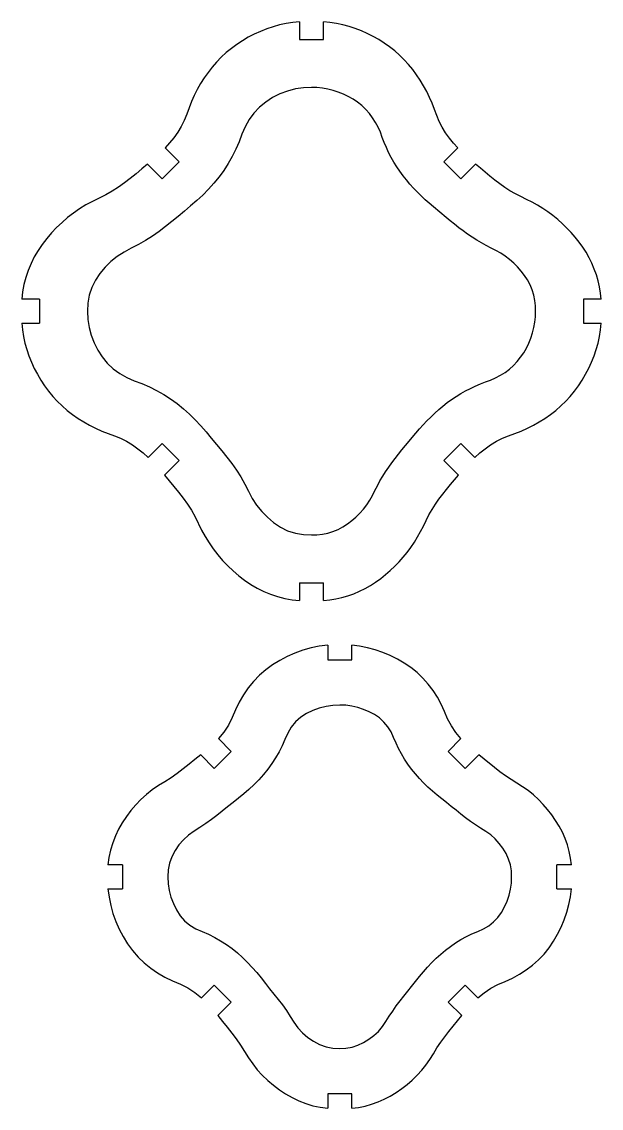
# Model space of a CAD drawing. Extents: x -203 to 90, y -279 to 286.
# Drawn here: x -35.1 to 7.9, y -88.8 to -8.3 of the extents above; entities that cross this region are included whole.
import ezdxf

# ---------------------------------------------------------------- set-up
doc = ezdxf.new("R2010")
doc.units = 0
doc.header["$MEASUREMENT"] = 0
doc.layers.get('0').update_dxf_attribs({"linetype": 'CONTINUOUS'})

msp = doc.modelspace()

# ---------------------------------------------------------------- linework, layer by layer
for p, q in [((-16.925, -8.797), (-17.389, -8.981)), ((-16.452, -8.639), (-16.925, -8.797)), ((-15.971, -8.506), (-16.452, -8.639)), ((-15.484, -8.398), (-15.971, -8.506)), ((-14.992, -8.319), (-15.484, -8.398)), ((-14.496, -8.265), (-14.992, -8.319)), ((-14.496, -8.265), (-14.496, -9.585)), ((-12.235, -8.317), (-12.715, -8.265)), ((-12.715, -9.585), (-12.715, -8.265)), ((-11.759, -8.392), (-12.235, -8.317)), ((-11.288, -8.494), (-11.759, -8.392)), ((-10.822, -8.619), (-11.288, -8.494)), ((-10.363, -8.769), (-10.822, -8.619)), ((-9.913, -8.942), (-10.363, -8.769)), ((-18.285, -9.42), (-18.715, -9.673)), ((-17.843, -9.189), (-18.285, -9.42)), ((-17.389, -8.981), (-17.843, -9.189)), ((-14.496, -9.585), (-12.715, -9.585)), ((-9.473, -9.138), (-9.913, -8.942)), ((-9.042, -9.356), (-9.473, -9.138)), ((-8.623, -9.595), (-9.042, -9.356)), ((-8.216, -9.853), (-8.623, -9.595)), ((-19.534, -10.243), (-19.919, -10.559)), ((-19.132, -9.947), (-19.534, -10.243)), ((-18.715, -9.673), (-19.132, -9.947)), ((-7.822, -10.132), (-8.216, -9.853)), ((-7.443, -10.43), (-7.822, -10.132)), ((-7.081, -10.749), (-7.443, -10.43)), ((-20.632, -11.256), (-20.96, -11.633)), ((-20.285, -10.898), (-20.632, -11.256)), ((-19.919, -10.559), (-20.285, -10.898)), ((-6.737, -11.087), (-7.081, -10.749)), ((-6.412, -11.443), (-6.737, -11.087)), ((-21.267, -12.026), (-21.554, -12.434)), ((-20.96, -11.633), (-21.267, -12.026)), ((-6.105, -11.815), (-6.412, -11.443)), ((-5.816, -12.201), (-6.105, -11.815)), ((-21.82, -12.856), (-22.066, -13.29)), ((-21.554, -12.434), (-21.82, -12.856)), ((-5.547, -12.602), (-5.816, -12.201)), ((-5.298, -13.014), (-5.547, -12.602)), ((-22.066, -13.29), (-22.29, -13.736)), ((-15.947, -13.623), (-16.484, -13.894)), ((-15.384, -13.408), (-15.947, -13.623)), ((-14.802, -13.253), (-15.384, -13.408)), ((-14.207, -13.162), (-14.802, -13.253)), ((-13.605, -13.134), (-14.207, -13.162)), ((-13.201, -13.146), (-13.605, -13.134)), ((-12.798, -13.187), (-13.201, -13.146)), ((-12.399, -13.255), (-12.798, -13.187)), ((-12.006, -13.353), (-12.399, -13.255)), ((-11.621, -13.478), (-12.006, -13.353)), ((-11.246, -13.631), (-11.621, -13.478)), ((-10.882, -13.808), (-11.246, -13.631)), ((-5.067, -13.438), (-5.298, -13.014)), ((-4.858, -13.872), (-5.067, -13.438)), ((-22.491, -14.192), (-22.672, -14.657)), ((-22.29, -13.736), (-22.491, -14.192)), ((-16.992, -14.218), (-17.458, -14.6)), ((-16.484, -13.894), (-16.992, -14.218)), ((-10.531, -14.01), (-10.882, -13.808)), ((-10.194, -14.235), (-10.531, -14.01)), ((-9.877, -14.487), (-10.194, -14.235)), ((-9.585, -14.767), (-9.877, -14.487)), ((-4.669, -14.316), (-4.858, -13.872)), ((-4.499, -14.767), (-4.669, -14.316)), ((-22.842, -15.126), (-23.032, -15.587)), ((-22.672, -14.657), (-22.842, -15.126)), ((-17.868, -15.04), (-18.223, -15.526)), ((-17.458, -14.6), (-17.868, -15.04)), ((-9.317, -15.071), (-9.585, -14.767)), ((-9.075, -15.395), (-9.317, -15.071)), ((-4.333, -15.219), (-4.499, -14.767)), ((-4.144, -15.663), (-4.333, -15.219)), ((-23.254, -16.033), (-23.512, -16.46)), ((-23.032, -15.587), (-23.254, -16.033)), ((-18.522, -16.049), (-18.759, -16.602)), ((-18.223, -15.526), (-18.522, -16.049)), ((-8.857, -15.737), (-9.075, -15.395)), ((-8.666, -16.094), (-8.857, -15.737)), ((-8.505, -16.465), (-8.666, -16.094)), ((-3.924, -16.092), (-4.144, -15.663)), ((-3.671, -16.502), (-3.924, -16.092)), ((-23.801, -16.867), (-24.117, -17.253)), ((-23.512, -16.46), (-23.801, -16.867)), ((-18.759, -16.602), (-18.973, -17.166)), ((-8.361, -16.844), (-8.505, -16.465)), ((-8.215, -17.222), (-8.361, -16.844)), ((-3.389, -16.893), (-3.671, -16.502)), ((-3.083, -17.266), (-3.389, -16.893)), ((-24.117, -17.253), (-24.453, -17.622)), ((-23.417, -18.658), (-24.453, -17.622)), ((-19.207, -17.72), (-19.472, -18.261)), ((-18.973, -17.166), (-19.207, -17.72)), ((-8.059, -17.595), (-8.215, -17.222)), ((-7.89, -17.963), (-8.059, -17.595)), ((-2.757, -17.622), (-3.794, -18.658)), ((-2.757, -17.622), (-3.083, -17.266)), ((-19.472, -18.261), (-19.77, -18.785)), ((-7.705, -18.323), (-7.89, -17.963)), ((-7.506, -18.676), (-7.705, -18.323)), ((-26.183, -19.184), (-26.604, -19.537)), ((-25.763, -18.83), (-26.183, -19.184)), ((-25.763, -18.83), (-24.676, -19.917)), ((-24.676, -19.917), (-23.417, -18.658)), ((-20.098, -19.29), (-20.455, -19.775)), ((-19.77, -18.785), (-20.098, -19.29)), ((-7.293, -19.02), (-7.506, -18.676)), ((-7.067, -19.356), (-7.293, -19.02)), ((-3.794, -18.658), (-2.534, -19.917)), ((-2.534, -19.917), (-1.447, -18.83)), ((-1.095, -19.127), (-1.447, -18.83)), ((-0.743, -19.424), (-1.095, -19.127)), ((-27.029, -19.884), (-27.462, -20.222)), ((-26.604, -19.537), (-27.029, -19.884)), ((-20.455, -19.775), (-20.838, -20.24)), ((-6.827, -19.682), (-7.067, -19.356)), ((-6.576, -19.999), (-6.827, -19.682)), ((-6.314, -20.308), (-6.576, -19.999)), ((-0.388, -19.717), (-0.743, -19.424)), ((-0.029, -20.006), (-0.388, -19.717)), ((0.336, -20.285), (-0.029, -20.006)), ((-28.37, -20.837), (-28.851, -21.102)), ((-27.907, -20.542), (-28.37, -20.837)), ((-27.462, -20.222), (-27.907, -20.542)), ((-21.242, -20.687), (-21.665, -21.115)), ((-20.838, -20.24), (-21.242, -20.687)), ((-6.042, -20.608), (-6.314, -20.308)), ((-5.762, -20.9), (-6.042, -20.608)), ((-5.473, -21.184), (-5.762, -20.9)), ((0.712, -20.552), (0.336, -20.285)), ((1.099, -20.801), (0.712, -20.552)), ((1.5, -21.028), (1.099, -20.801)), ((-29.836, -21.586), (-30.319, -21.848)), ((-28.851, -21.102), (-29.836, -21.586)), ((-22.105, -21.527), (-22.557, -21.925)), ((-21.665, -21.115), (-22.105, -21.527)), ((-5.178, -21.461), (-5.473, -21.184)), ((-4.877, -21.731), (-5.178, -21.461)), ((-4.57, -21.996), (-4.877, -21.731)), ((1.91, -21.237), (1.5, -21.028)), ((2.325, -21.437), (1.91, -21.237)), ((2.736, -21.644), (2.325, -21.437)), ((3.139, -21.866), (2.736, -21.644)), ((-31.238, -22.449), (-31.671, -22.786)), ((-30.786, -22.136), (-31.238, -22.449)), ((-30.319, -21.848), (-30.786, -22.136)), ((-23.017, -22.314), (-23.48, -22.698)), ((-22.557, -21.925), (-23.017, -22.314)), ((-3.638, -22.774), (-4.57, -21.996)), ((3.531, -22.107), (3.139, -21.866)), ((3.912, -22.366), (3.531, -22.107)), ((4.281, -22.642), (3.912, -22.366)), ((-32.086, -23.145), (-32.483, -23.524)), ((-31.671, -22.786), (-32.086, -23.145)), ((-23.945, -23.081), (-24.415, -23.458)), ((-23.48, -22.698), (-23.945, -23.081)), ((-3.326, -23.032), (-3.638, -22.774)), ((-3.012, -23.287), (-3.326, -23.032)), ((-2.693, -23.537), (-3.012, -23.287)), ((4.637, -22.934), (4.281, -22.642)), ((4.98, -23.242), (4.637, -22.934)), ((5.31, -23.562), (4.98, -23.242)), ((-32.862, -23.921), (-33.22, -24.338)), ((-32.483, -23.524), (-32.862, -23.921)), ((-25.388, -24.167), (-25.897, -24.49)), ((-24.895, -23.821), (-25.388, -24.167)), ((-24.415, -23.458), (-24.895, -23.821)), ((-2.37, -23.781), (-2.693, -23.537)), ((-2.042, -24.017), (-2.37, -23.781)), ((-1.706, -24.244), (-2.042, -24.017)), ((5.628, -23.895), (5.31, -23.562)), ((5.931, -24.242), (5.628, -23.895)), ((-33.554, -24.774), (-33.861, -25.229)), ((-33.22, -24.338), (-33.554, -24.774)), ((-26.42, -24.788), (-26.955, -25.065)), ((-25.897, -24.49), (-26.42, -24.788)), ((-1.364, -24.46), (-1.706, -24.244)), ((-1.015, -24.664), (-1.364, -24.46)), ((-0.659, -24.858), (-1.015, -24.664)), ((-0.3, -25.044), (-0.659, -24.858)), ((6.217, -24.603), (5.931, -24.242)), ((6.486, -24.977), (6.217, -24.603)), ((-34.138, -25.702), (-34.383, -26.194)), ((-33.861, -25.229), (-34.138, -25.702)), ((-27.996, -25.668), (-28.463, -26.048)), ((-27.488, -25.344), (-27.996, -25.668)), ((-26.955, -25.065), (-27.488, -25.344)), ((0.061, -25.227), (-0.3, -25.044)), ((0.415, -25.423), (0.061, -25.227)), ((0.753, -25.646), (0.415, -25.423)), ((1.074, -25.893), (0.753, -25.646)), ((6.734, -25.364), (6.486, -24.977)), ((6.962, -25.765), (6.734, -25.364)), ((7.166, -26.178), (6.962, -25.765)), ((-34.383, -26.194), (-34.594, -26.701)), ((-28.891, -26.472), (-29.28, -26.932)), ((-28.463, -26.048), (-28.891, -26.472)), ((1.376, -26.163), (1.074, -25.893)), ((1.66, -26.45), (1.376, -26.163)), ((1.928, -26.754), (1.66, -26.45)), ((7.345, -26.602), (7.166, -26.178)), ((-34.768, -27.222), (-34.905, -27.753)), ((-34.594, -26.701), (-34.768, -27.222)), ((-29.28, -26.932), (-29.616, -27.432)), ((2.175, -27.075), (1.928, -26.754)), ((2.395, -27.415), (2.175, -27.075)), ((7.5, -27.035), (7.345, -26.602)), ((7.628, -27.478), (7.5, -27.035)), ((-34.905, -27.753), (-35.004, -28.293)), ((-29.884, -27.971), (-30.069, -28.544)), ((-29.616, -27.432), (-29.884, -27.971)), ((2.585, -27.772), (2.395, -27.415)), ((2.74, -28.146), (2.585, -27.772)), ((2.857, -28.534), (2.74, -28.146)), ((7.731, -27.927), (7.628, -27.478)), ((7.806, -28.381), (7.731, -27.927)), ((-35.004, -28.293), (-35.068, -28.838)), ((-33.749, -28.838), (-35.068, -28.838)), ((-33.749, -28.838), (-33.749, -30.62)), ((-30.069, -28.544), (-30.172, -29.137)), ((2.935, -28.931), (2.857, -28.534)), ((2.978, -29.334), (2.935, -28.931)), ((6.538, -28.838), (6.538, -30.62)), ((7.858, -28.838), (6.538, -28.838)), ((7.858, -28.838), (7.806, -28.381)), ((-30.172, -29.137), (-30.2, -29.738)), ((-30.2, -29.738), (-30.172, -30.339)), ((2.977, -30.142), (2.989, -29.738)), ((2.989, -29.738), (2.978, -29.334)), ((-30.172, -30.339), (-30.081, -30.934)), ((2.868, -30.944), (2.936, -30.545)), ((2.936, -30.545), (2.977, -30.142)), ((-35.069, -30.62), (-33.749, -30.62)), ((-35.069, -30.62), (-35.015, -31.115)), ((-35.015, -31.115), (-34.936, -31.608)), ((-30.081, -30.934), (-29.926, -31.516)), ((2.645, -31.721), (2.771, -31.336)), ((2.771, -31.336), (2.868, -30.944)), ((6.538, -30.62), (7.858, -30.62)), ((7.725, -31.608), (7.804, -31.115)), ((7.804, -31.115), (7.858, -30.62)), ((-34.936, -31.608), (-34.829, -32.095)), ((-34.829, -32.095), (-34.695, -32.576)), ((-29.926, -31.516), (-29.712, -32.078)), ((-29.712, -32.078), (-29.44, -32.616)), ((2.316, -32.46), (2.493, -32.096)), ((2.493, -32.096), (2.645, -31.721)), ((7.485, -32.576), (7.618, -32.095)), ((7.618, -32.095), (7.725, -31.608)), ((-34.695, -32.576), (-34.537, -33.049)), ((-29.44, -32.616), (-29.117, -33.123)), ((1.889, -33.147), (2.114, -32.811)), ((2.114, -32.811), (2.316, -32.46)), ((7.326, -33.049), (7.485, -32.576)), ((-34.537, -33.049), (-34.353, -33.513)), ((-34.353, -33.513), (-34.145, -33.967)), ((-29.117, -33.123), (-28.735, -33.588)), ((-28.735, -33.588), (-28.295, -33.999)), ((1.054, -34.024), (1.358, -33.757)), ((1.358, -33.757), (1.637, -33.464)), ((1.637, -33.464), (1.889, -33.147)), ((6.935, -33.966), (7.143, -33.513)), ((7.143, -33.513), (7.326, -33.049)), ((-34.145, -33.967), (-33.914, -34.409)), ((-33.914, -34.409), (-33.661, -34.839)), ((-28.295, -33.999), (-27.809, -34.354)), ((-27.809, -34.354), (-27.287, -34.652)), ((0.031, -34.675), (0.388, -34.484)), ((0.388, -34.484), (0.73, -34.266)), ((0.73, -34.266), (1.054, -34.024)), ((6.451, -34.839), (6.704, -34.409)), ((6.704, -34.409), (6.935, -33.966)), ((-33.661, -34.839), (-33.387, -35.255)), ((-33.387, -35.255), (-33.092, -35.658)), ((-27.287, -34.652), (-26.734, -34.889)), ((-26.734, -34.889), (-26.17, -35.103)), ((-26.17, -35.103), (-25.616, -35.337)), ((-25.616, -35.337), (-25.076, -35.602)), ((-2.197, -35.635), (-1.836, -35.45)), ((-1.836, -35.45), (-1.469, -35.281)), ((-1.469, -35.281), (-1.096, -35.125)), ((-1.096, -35.125), (-0.718, -34.98)), ((-0.718, -34.98), (-0.34, -34.836)), ((-0.34, -34.836), (0.031, -34.675)), ((5.881, -35.657), (6.176, -35.255)), ((6.176, -35.255), (6.451, -34.839)), ((-33.092, -35.658), (-32.775, -36.043)), ((-32.775, -36.043), (-32.436, -36.409)), ((-25.076, -35.602), (-24.552, -35.899)), ((-24.552, -35.899), (-24.047, -36.227)), ((-24.047, -36.227), (-23.562, -36.584)), ((-3.229, -36.273), (-2.893, -36.046)), ((-2.893, -36.046), (-2.549, -35.833)), ((-2.549, -35.833), (-2.197, -35.635)), ((5.226, -36.41), (5.564, -36.043)), ((5.564, -36.043), (5.881, -35.657)), ((-32.436, -36.409), (-32.078, -36.756)), ((-32.078, -36.756), (-31.701, -37.083)), ((-23.562, -36.584), (-23.098, -36.966)), ((-23.098, -36.966), (-22.652, -37.371)), ((-4.48, -37.297), (-4.181, -37.025)), ((-4.181, -37.025), (-3.872, -36.763)), ((-3.872, -36.763), (-3.555, -36.512)), ((-3.555, -36.512), (-3.229, -36.273)), ((4.49, -37.084), (4.867, -36.756)), ((4.867, -36.756), (5.226, -36.41)), ((-31.701, -37.083), (-31.308, -37.391)), ((-31.308, -37.391), (-30.9, -37.678)), ((-30.9, -37.678), (-30.478, -37.944)), ((-22.652, -37.371), (-22.223, -37.794)), ((-22.223, -37.794), (-21.812, -38.233)), ((-5.333, -38.16), (-5.056, -37.865)), ((-5.056, -37.865), (-4.772, -37.577)), ((-4.772, -37.577), (-4.48, -37.297)), ((3.267, -37.944), (3.689, -37.678)), ((3.689, -37.678), (4.097, -37.391)), ((4.097, -37.391), (4.49, -37.084)), ((-30.478, -37.944), (-30.044, -38.189)), ((-30.044, -38.189), (-29.598, -38.413)), ((-29.598, -38.413), (-29.142, -38.615)), ((-29.142, -38.615), (-28.677, -38.795)), ((-21.812, -38.233), (-21.415, -38.685)), ((-5.867, -38.768), (-5.603, -38.461)), ((-5.603, -38.461), (-5.333, -38.16)), ((1.466, -38.795), (1.931, -38.615)), ((1.931, -38.615), (2.387, -38.414)), ((2.387, -38.414), (2.833, -38.19)), ((2.833, -38.19), (3.267, -37.944)), ((-28.677, -38.795), (-28.208, -38.966)), ((-28.208, -38.966), (-27.747, -39.155)), ((-27.747, -39.155), (-27.3, -39.378)), ((-27.3, -39.378), (-26.874, -39.635)), ((-21.415, -38.685), (-21.026, -39.144)), ((-21.026, -39.144), (-20.641, -39.608)), ((-6.645, -39.699), (-5.867, -38.768)), ((-0.337, -39.635), (0.09, -39.378)), ((0.09, -39.378), (0.536, -39.155)), ((0.536, -39.155), (0.997, -38.966)), ((0.997, -38.966), (1.466, -38.795)), ((-26.874, -39.635), (-26.467, -39.925)), ((-26.467, -39.925), (-26.081, -40.241)), ((-26.081, -40.241), (-25.712, -40.577)), ((-24.676, -39.54), (-25.712, -40.577)), ((-24.676, -39.54), (-23.417, -40.8)), ((-20.641, -39.608), (-20.259, -40.072)), ((-20.259, -40.072), (-19.882, -40.542)), ((-7.157, -40.326), (-6.903, -40.011)), ((-6.903, -40.011), (-6.645, -39.699)), ((-2.534, -39.54), (-3.794, -40.8)), ((-1.498, -40.577), (-2.534, -39.54)), ((-1.498, -40.577), (-1.129, -40.241)), ((-1.129, -40.241), (-0.743, -39.925)), ((-0.743, -39.925), (-0.337, -39.635)), ((-24.504, -41.887), (-23.417, -40.8)), ((-19.882, -40.542), (-19.519, -41.022)), ((-19.519, -41.022), (-19.173, -41.515)), ((-7.887, -41.295), (-7.651, -40.967)), ((-7.651, -40.967), (-7.407, -40.644)), ((-7.407, -40.644), (-7.157, -40.326)), ((-3.794, -40.8), (-2.706, -41.887)), ((-24.504, -41.887), (-24.15, -42.307)), ((-19.173, -41.515), (-18.851, -42.023)), ((-8.33, -41.972), (-8.114, -41.63)), ((-8.114, -41.63), (-7.887, -41.295)), ((-3.004, -42.239), (-2.706, -41.887)), ((-24.15, -42.307), (-23.797, -42.727)), ((-18.851, -42.023), (-18.553, -42.545)), ((-18.553, -42.545), (-18.276, -43.08)), ((-8.913, -43.036), (-8.728, -42.677)), ((-8.728, -42.677), (-8.534, -42.321)), ((-8.534, -42.321), (-8.33, -41.972)), ((-3.593, -42.946), (-3.3, -42.591)), ((-3.3, -42.591), (-3.004, -42.239)), ((-23.797, -42.727), (-23.45, -43.152)), ((-23.45, -43.152), (-23.113, -43.586)), ((-18.276, -43.08), (-17.997, -43.613)), ((-9.293, -43.751), (-9.096, -43.397)), ((-9.096, -43.397), (-8.913, -43.036)), ((-4.161, -43.671), (-3.882, -43.305)), ((-3.882, -43.305), (-3.593, -42.946)), ((-23.113, -43.586), (-22.792, -44.031)), ((-22.792, -44.031), (-22.497, -44.494)), ((-17.997, -43.613), (-17.673, -44.121)), ((-17.673, -44.121), (-17.293, -44.587)), ((-9.762, -44.409), (-9.515, -44.089)), ((-9.515, -44.089), (-9.293, -43.751)), ((-4.677, -44.433), (-4.428, -44.046)), ((-4.428, -44.046), (-4.161, -43.671)), ((-22.497, -44.494), (-22.232, -44.975)), ((-22.232, -44.975), (-21.748, -45.96)), ((-17.293, -44.587), (-16.869, -45.015)), ((-16.869, -45.015), (-16.41, -45.404)), ((-10.623, -45.262), (-10.319, -44.995)), ((-10.319, -44.995), (-10.032, -44.71)), ((-10.032, -44.71), (-9.762, -44.409)), ((-5.113, -45.244), (-4.904, -44.834)), ((-4.904, -44.834), (-4.677, -44.433)), ((-16.41, -45.404), (-15.91, -45.74)), ((-15.91, -45.74), (-15.371, -46.007)), ((-12.014, -46.074), (-11.64, -45.92)), ((-11.64, -45.92), (-11.283, -45.73)), ((-11.283, -45.73), (-10.944, -45.509)), ((-10.944, -45.509), (-10.623, -45.262)), ((-5.52, -46.07), (-5.313, -45.659)), ((-5.313, -45.659), (-5.113, -45.244)), ((-21.748, -45.96), (-21.486, -46.443)), ((-21.486, -46.443), (-21.198, -46.91)), ((-15.371, -46.007), (-14.799, -46.193)), ((-14.799, -46.193), (-14.206, -46.295)), ((-14.206, -46.295), (-13.605, -46.323)), ((-13.605, -46.323), (-13.201, -46.312)), ((-13.201, -46.312), (-12.799, -46.269)), ((-12.799, -46.269), (-12.402, -46.191)), ((-12.402, -46.191), (-12.014, -46.074)), ((-5.984, -46.866), (-5.742, -46.473)), ((-5.742, -46.473), (-5.52, -46.07)), ((-21.198, -46.91), (-20.885, -47.361)), ((-20.885, -47.361), (-20.548, -47.795)), ((-6.518, -47.615), (-6.243, -47.246)), ((-6.243, -47.246), (-5.984, -46.866)), ((-20.548, -47.795), (-20.189, -48.21)), ((-20.189, -48.21), (-19.81, -48.607)), ((-7.438, -48.645), (-7.118, -48.314)), ((-7.118, -48.314), (-6.811, -47.971)), ((-6.811, -47.971), (-6.518, -47.615)), ((-19.81, -48.607), (-19.413, -48.986)), ((-19.413, -48.986), (-18.996, -49.344)), ((-8.119, -49.265), (-7.772, -48.962)), ((-7.772, -48.962), (-7.438, -48.645)), ((-18.996, -49.344), (-18.561, -49.678)), ((-18.561, -49.678), (-18.105, -49.985)), ((-14.496, -49.872), (-14.496, -51.192)), ((-14.496, -49.872), (-12.715, -49.872)), ((-12.715, -51.192), (-12.715, -49.872)), ((-9.241, -50.068), (-8.853, -49.82)), ((-8.853, -49.82), (-8.479, -49.551)), ((-8.479, -49.551), (-8.119, -49.265)), ((-18.105, -49.985), (-17.632, -50.262)), ((-17.632, -50.262), (-17.14, -50.507)), ((-17.14, -50.507), (-16.633, -50.717)), ((-16.633, -50.717), (-16.113, -50.891)), ((-10.912, -50.834), (-10.478, -50.68)), ((-10.478, -50.68), (-10.054, -50.5)), ((-10.054, -50.5), (-9.641, -50.296)), ((-9.641, -50.296), (-9.241, -50.068)), ((-16.113, -50.891), (-15.581, -51.028)), ((-15.581, -51.028), (-15.041, -51.128)), ((-15.041, -51.128), (-14.496, -51.192)), ((-12.715, -51.192), (-12.257, -51.14)), ((-12.257, -51.14), (-11.803, -51.065)), ((-11.803, -51.065), (-11.354, -50.962)), ((-11.354, -50.962), (-10.912, -50.834)), ((-13.639, -54.702), (-14.242, -54.872)), ((-13.026, -54.58), (-13.639, -54.702)), ((-12.406, -54.498), (-13.026, -54.58)), ((-12.406, -54.498), (-12.406, -55.581)), ((-10.625, -55.581), (-10.625, -54.498)), ((-10.038, -54.575), (-10.625, -54.498)), ((-9.456, -54.687), (-10.038, -54.575)), ((-8.884, -54.843), (-9.456, -54.687)), ((-15.404, -55.332), (-15.959, -55.62)), ((-14.831, -55.082), (-15.404, -55.332)), ((-14.242, -54.872), (-14.831, -55.082)), ((-12.406, -55.581), (-10.625, -55.581)), ((-8.324, -55.034), (-8.884, -54.843)), ((-7.777, -55.263), (-8.324, -55.034)), ((-7.246, -55.525), (-7.777, -55.263)), ((-6.733, -55.822), (-7.246, -55.525)), ((-16.996, -56.317), (-17.466, -56.73)), ((-16.492, -55.947), (-16.996, -56.317)), ((-15.959, -55.62), (-16.492, -55.947)), ((-6.243, -56.156), (-6.733, -55.822)), ((-5.783, -56.529), (-6.243, -56.156)), ((-17.899, -57.181), (-18.294, -57.666)), ((-17.466, -56.73), (-17.899, -57.181)), ((-5.355, -56.939), (-5.783, -56.529)), ((-4.961, -57.381), (-5.355, -56.939)), ((-18.294, -57.666), (-18.648, -58.182)), ((-4.603, -57.853), (-4.961, -57.381)), ((-4.281, -58.35), (-4.603, -57.853)), ((-18.96, -58.723), (-19.226, -59.289)), ((-18.648, -58.182), (-18.96, -58.723)), ((-3.997, -58.87), (-4.281, -58.35)), ((-19.226, -59.289), (-19.47, -59.865)), ((-13.965, -59.568), (-14.398, -59.841)), ((-13.505, -59.346), (-13.965, -59.568)), ((-13.026, -59.167), (-13.505, -59.346)), ((-12.531, -59.037), (-13.026, -59.167)), ((-12.026, -58.958), (-12.531, -59.037)), ((-11.516, -58.932), (-12.026, -58.958)), ((-11.066, -58.952), (-11.516, -58.932)), ((-10.62, -59.013), (-11.066, -58.952)), ((-10.181, -59.115), (-10.62, -59.013)), ((-9.753, -59.255), (-10.181, -59.115)), ((-9.338, -59.431), (-9.753, -59.255)), ((-8.939, -59.639), (-9.338, -59.431)), ((-3.754, -59.41), (-3.997, -58.87)), ((-3.519, -59.955), (-3.754, -59.41)), ((-19.754, -60.422), (-20.101, -60.943)), ((-19.47, -59.865), (-19.754, -60.422)), ((-14.78, -60.181), (-15.103, -60.576)), ((-14.398, -59.841), (-14.78, -60.181)), ((-8.567, -59.893), (-8.939, -59.639)), ((-8.235, -60.198), (-8.567, -59.893)), ((-7.949, -60.546), (-8.235, -60.198)), ((-3.244, -60.479), (-3.519, -59.955)), ((-20.101, -60.943), (-20.498, -61.425)), ((-15.364, -61.016), (-15.573, -61.483)), ((-15.103, -60.576), (-15.364, -61.016)), ((-7.714, -60.931), (-7.949, -60.546)), ((-7.521, -61.338), (-7.714, -60.931)), ((-2.912, -60.97), (-3.244, -60.479)), ((-2.533, -61.425), (-2.912, -60.97)), ((-19.548, -62.376), (-20.498, -61.425)), ((-15.777, -61.951), (-16.008, -62.408)), ((-15.573, -61.483), (-15.777, -61.951)), ((-7.345, -61.753), (-7.521, -61.338)), ((-7.153, -62.16), (-7.345, -61.753)), ((-2.533, -61.425), (-3.484, -62.376)), ((-21.814, -62.629), (-22.247, -62.974)), ((-21.814, -62.629), (-20.807, -63.635)), ((-20.807, -63.635), (-19.548, -62.376)), ((-16.008, -62.408), (-16.263, -62.851)), ((-6.94, -62.557), (-7.153, -62.16)), ((-6.71, -62.944), (-6.94, -62.557)), ((-3.484, -62.376), (-2.224, -63.635)), ((-2.224, -63.635), (-1.218, -62.629)), ((-0.824, -62.942), (-1.218, -62.629)), ((-22.676, -63.322), (-23.108, -63.669)), ((-22.247, -62.974), (-22.676, -63.322)), ((-16.542, -63.28), (-16.843, -63.693)), ((-16.263, -62.851), (-16.542, -63.28)), ((-6.462, -63.32), (-6.71, -62.944)), ((-6.195, -63.683), (-6.462, -63.32)), ((-0.042, -63.575), (-0.824, -62.942)), ((0.354, -63.886), (-0.042, -63.575)), ((-23.998, -64.326), (-24.466, -64.621)), ((-23.546, -64.007), (-23.998, -64.326)), ((-23.108, -63.669), (-23.546, -64.007)), ((-17.165, -64.09), (-17.506, -64.471)), ((-16.843, -63.693), (-17.165, -64.09)), ((-5.913, -64.034), (-6.195, -63.683)), ((-5.616, -64.373), (-5.913, -64.034)), ((-5.305, -64.699), (-5.616, -64.373)), ((0.759, -64.184), (0.354, -63.886)), ((1.178, -64.462), (0.759, -64.184)), ((-25.396, -65.22), (-25.831, -65.562)), ((-24.938, -64.91), (-25.396, -65.22)), ((-24.466, -64.621), (-24.938, -64.91)), ((-18.236, -65.187), (-18.621, -65.524)), ((-17.864, -64.836), (-18.236, -65.187)), ((-17.506, -64.471), (-17.864, -64.836)), ((-4.983, -65.014), (-5.305, -64.699)), ((-4.65, -65.317), (-4.983, -65.014)), ((1.607, -64.726), (1.178, -64.462)), ((2.034, -64.992), (1.607, -64.726)), ((2.446, -65.28), (2.034, -64.992)), ((-26.241, -65.935), (-26.623, -66.335)), ((-25.831, -65.562), (-26.241, -65.935)), ((-19.017, -65.846), (-19.418, -66.164)), ((-18.621, -65.524), (-19.017, -65.846)), ((-4.308, -65.61), (-4.65, -65.317)), ((-3.958, -65.893), (-4.308, -65.61)), ((-3.603, -66.171), (-3.958, -65.893)), ((2.838, -65.595), (2.446, -65.28)), ((3.21, -65.935), (2.838, -65.595)), ((3.558, -66.298), (3.21, -65.935)), ((-26.981, -66.758), (-27.314, -67.199)), ((-26.623, -66.335), (-26.981, -66.758)), ((-20.215, -66.804), (-20.616, -67.122)), ((-19.817, -66.483), (-20.215, -66.804)), ((-19.418, -66.164), (-19.817, -66.483)), ((-3.252, -66.453), (-3.603, -66.171)), ((-2.901, -66.736), (-3.252, -66.453)), ((-2.55, -67.017), (-2.901, -66.736)), ((3.886, -66.679), (3.558, -66.298)), ((4.195, -67.077), (3.886, -66.679)), ((-27.62, -67.66), (-27.895, -68.141)), ((-27.314, -67.199), (-27.62, -67.66)), ((-21.023, -67.432), (-21.439, -67.728)), ((-20.616, -67.122), (-21.023, -67.432)), ((-2.194, -67.293), (-2.55, -67.017)), ((-1.831, -67.561), (-2.194, -67.293)), ((-1.461, -67.817), (-1.831, -67.561)), ((4.481, -67.49), (4.195, -67.077)), ((4.743, -67.92), (4.481, -67.49)), ((-27.895, -68.141), (-28.133, -68.641)), ((-22.299, -68.282), (-22.719, -68.573)), ((-21.865, -68.011), (-22.299, -68.282)), ((-21.439, -67.728), (-21.865, -68.011)), ((-1.084, -68.063), (-1.461, -67.817)), ((-0.702, -68.303), (-1.084, -68.063)), ((-0.331, -68.558), (-0.702, -68.303)), ((4.976, -68.366), (4.743, -67.92)), ((5.179, -68.827), (4.976, -68.366)), ((-28.333, -69.157), (-28.493, -69.687)), ((-28.133, -68.641), (-28.333, -69.157)), ((-23.095, -68.919), (-23.424, -69.311)), ((-22.719, -68.573), (-23.095, -68.919)), ((0.004, -68.858), (-0.331, -68.558)), ((0.303, -69.195), (0.004, -68.858)), ((0.571, -69.558), (0.303, -69.195)), ((5.349, -69.3), (5.179, -68.827)), ((-28.493, -69.687), (-28.607, -70.228)), ((-23.715, -69.731), (-23.956, -70.182)), ((-23.424, -69.311), (-23.715, -69.731)), ((0.806, -69.942), (0.571, -69.558)), ((0.995, -70.351), (0.806, -69.942)), ((5.486, -69.785), (5.349, -69.3)), ((5.583, -70.278), (5.486, -69.785)), ((-28.607, -70.228), (-28.683, -70.777)), ((-27.601, -70.777), (-28.683, -70.777)), ((-27.601, -70.777), (-27.601, -72.558)), ((-24.129, -70.663), (-24.224, -71.165)), ((-23.956, -70.182), (-24.129, -70.663)), ((1.127, -70.782), (0.995, -70.351)), ((1.199, -71.226), (1.127, -70.782)), ((5.652, -70.777), (4.57, -70.777)), ((4.57, -72.558), (4.57, -70.777)), ((5.652, -70.777), (5.583, -70.278)), ((-24.224, -71.165), (-24.251, -71.676)), ((-24.251, -71.676), (-24.225, -72.186)), ((1.198, -72.136), (1.219, -71.676)), ((1.219, -71.676), (1.199, -71.226)), ((-24.225, -72.186), (-24.146, -72.69)), ((1.134, -72.593), (1.198, -72.136)), ((-28.685, -72.558), (-27.601, -72.558)), ((-28.685, -72.558), (-28.603, -73.178)), ((-28.603, -73.178), (-28.48, -73.791)), ((-24.146, -72.69), (-24.016, -73.185)), ((-24.016, -73.185), (-23.838, -73.663)), ((0.881, -73.478), (1.028, -73.041)), ((1.028, -73.041), (1.134, -72.593)), ((4.57, -72.558), (5.653, -72.558)), ((5.464, -73.727), (5.577, -73.145)), ((5.577, -73.145), (5.653, -72.558)), ((-28.48, -73.791), (-28.311, -74.393)), ((-23.838, -73.663), (-23.615, -74.124)), ((-23.615, -74.124), (-23.343, -74.556)), ((0.479, -74.308), (0.697, -73.901)), ((0.697, -73.901), (0.881, -73.478)), ((5.309, -74.299), (5.464, -73.727)), ((-28.311, -74.393), (-28.101, -74.982)), ((-23.343, -74.556), (-23.003, -74.938)), ((-0.111, -75.014), (0.21, -74.682)), ((0.21, -74.682), (0.479, -74.308)), ((4.889, -75.406), (5.117, -74.859)), ((5.117, -74.859), (5.309, -74.299)), ((-28.101, -74.982), (-27.851, -75.555)), ((-27.851, -75.555), (-27.563, -76.11)), ((-23.003, -74.938), (-22.608, -75.261)), ((-22.608, -75.261), (-22.168, -75.521)), ((-22.168, -75.521), (-21.702, -75.73)), ((-21.702, -75.73), (-21.233, -75.934)), ((-1.72, -75.898), (-1.296, -75.715)), ((-1.296, -75.715), (-0.876, -75.525)), ((-0.876, -75.525), (-0.476, -75.296)), ((-0.476, -75.296), (-0.111, -75.014)), ((4.626, -75.937), (4.889, -75.406)), ((-27.563, -76.11), (-27.236, -76.643)), ((-21.233, -75.934), (-20.777, -76.164)), ((-20.777, -76.164), (-20.335, -76.42)), ((-20.335, -76.42), (-19.906, -76.698)), ((-2.929, -76.567), (-2.537, -76.324)), ((-2.537, -76.324), (-2.134, -76.101)), ((-2.134, -76.101), (-1.72, -75.898)), ((3.996, -76.94), (4.329, -76.45)), ((4.329, -76.45), (4.626, -75.937)), ((-27.236, -76.643), (-26.866, -77.148)), ((-26.866, -77.148), (-26.453, -77.618)), ((-19.906, -76.698), (-19.493, -76.999)), ((-19.493, -76.999), (-19.097, -77.321)), ((-19.097, -77.321), (-18.716, -77.662)), ((-4.03, -77.403), (-3.676, -77.108)), ((-3.676, -77.108), (-3.309, -76.828)), ((-3.309, -76.828), (-2.929, -76.567)), ((3.623, -77.4), (3.996, -76.94)), ((-26.453, -77.618), (-26.002, -78.051)), ((-26.002, -78.051), (-25.517, -78.445)), ((-18.716, -77.662), (-18.351, -78.02)), ((-18.351, -78.02), (-18, -78.391)), ((-5.015, -78.373), (-4.699, -78.038)), ((-4.699, -78.038), (-4.371, -77.714)), ((-4.371, -77.714), (-4.03, -77.403)), ((2.77, -78.222), (3.213, -77.828)), ((3.213, -77.828), (3.623, -77.4)), ((-25.517, -78.445), (-25.001, -78.799)), ((-25.001, -78.799), (-24.459, -79.111)), ((-18, -78.391), (-17.664, -78.776)), ((-17.664, -78.776), (-17.341, -79.172)), ((-5.614, -79.074), (-5.32, -78.719)), ((-5.32, -78.719), (-5.015, -78.373)), ((1.281, -79.186), (1.801, -78.902)), ((1.801, -78.902), (2.299, -78.58)), ((2.299, -78.58), (2.77, -78.222)), ((-24.459, -79.111), (-23.894, -79.377)), ((-23.894, -79.377), (-23.318, -79.622)), ((-23.318, -79.622), (-22.761, -79.906)), ((-20.807, -79.699), (-21.757, -80.649)), ((-19.548, -80.958), (-20.807, -79.699)), ((-17.341, -79.172), (-17.024, -79.573)), ((-17.024, -79.573), (-16.705, -79.972)), ((-6.186, -79.797), (-5.899, -79.436)), ((-5.899, -79.436), (-5.614, -79.074)), ((-3.484, -80.958), (-2.224, -79.699)), ((-1.274, -80.649), (-2.224, -79.699)), ((-0.327, -79.939), (0.197, -79.664)), ((0.197, -79.664), (0.741, -79.429)), ((0.741, -79.429), (1.281, -79.186)), ((-22.761, -79.906), (-22.24, -80.252)), ((-22.24, -80.252), (-21.757, -80.649)), ((-16.705, -79.972), (-16.384, -80.369)), ((-16.384, -80.369), (-16.066, -80.77)), ((-7.049, -80.878), (-6.765, -80.515)), ((-6.765, -80.515), (-6.476, -80.156)), ((-6.476, -80.156), (-6.186, -79.797)), ((-1.274, -80.649), (-0.818, -80.271)), ((-0.818, -80.271), (-0.327, -79.939)), ((-20.554, -81.965), (-19.548, -80.958)), ((-16.066, -80.77), (-15.757, -81.176)), ((-15.757, -81.176), (-15.461, -81.592)), ((-7.592, -81.623), (-7.326, -81.247)), ((-7.326, -81.247), (-7.049, -80.878)), ((-3.484, -80.958), (-2.477, -81.965)), ((-20.554, -81.965), (-20.209, -82.398)), ((-15.461, -81.592), (-15.178, -82.018)), ((-15.178, -82.018), (-14.907, -82.451)), ((-8.092, -82.398), (-7.846, -82.008)), ((-7.846, -82.008), (-7.592, -81.623)), ((-2.791, -82.359), (-2.477, -81.965)), ((-20.209, -82.398), (-19.861, -82.828)), ((-19.861, -82.828), (-19.514, -83.259)), ((-14.907, -82.451), (-14.616, -82.871)), ((-14.616, -82.871), (-14.27, -83.247)), ((-8.645, -83.134), (-8.347, -82.782)), ((-8.347, -82.782), (-8.092, -82.398)), ((-3.423, -83.141), (-2.791, -82.359)), ((-19.514, -83.259), (-19.176, -83.697)), ((-19.176, -83.697), (-18.857, -84.15)), ((-14.27, -83.247), (-13.879, -83.576)), ((-13.879, -83.576), (-13.459, -83.867)), ((-9.745, -83.968), (-9.354, -83.723)), ((-9.354, -83.723), (-8.986, -83.445)), ((-8.986, -83.445), (-8.645, -83.134)), ((-4.032, -83.942), (-3.734, -83.537)), ((-3.734, -83.537), (-3.423, -83.141)), ((-18.857, -84.15), (-18.562, -84.617)), ((-13.459, -83.867), (-13.008, -84.107)), ((-13.008, -84.107), (-12.527, -84.28)), ((-12.527, -84.28), (-12.026, -84.376)), ((-12.026, -84.376), (-11.516, -84.402)), ((-11.516, -84.402), (-11.055, -84.381)), ((-11.055, -84.381), (-10.601, -84.305)), ((-10.601, -84.305), (-10.161, -84.166)), ((-10.161, -84.166), (-9.745, -83.968)), ((-4.574, -84.79), (-4.311, -84.361)), ((-4.311, -84.361), (-4.032, -83.942)), ((-18.562, -84.617), (-18.273, -85.089)), ((-18.273, -85.089), (-17.963, -85.548)), ((-5.129, -85.629), (-4.84, -85.216)), ((-4.84, -85.216), (-4.574, -84.79)), ((-17.963, -85.548), (-17.621, -85.983)), ((-17.621, -85.983), (-17.248, -86.392)), ((-5.783, -86.392), (-5.443, -86.021)), ((-5.443, -86.021), (-5.129, -85.629)), ((-17.248, -86.392), (-16.848, -86.774)), ((-16.848, -86.774), (-16.425, -87.132)), ((-6.528, -87.069), (-6.147, -86.741)), ((-6.147, -86.741), (-5.783, -86.392)), ((-16.425, -87.132), (-15.984, -87.466)), ((-15.984, -87.466), (-15.523, -87.772)), ((-15.523, -87.772), (-15.042, -88.046)), ((-12.406, -87.753), (-12.406, -88.835)), ((-10.625, -87.753), (-12.406, -87.753)), ((-10.625, -88.835), (-10.625, -87.753)), ((-7.769, -87.926), (-7.339, -87.664)), ((-7.339, -87.664), (-6.925, -87.377)), ((-6.925, -87.377), (-6.528, -87.069)), ((-15.042, -88.046), (-14.542, -88.284)), ((-14.542, -88.284), (-14.026, -88.484)), ((-14.026, -88.484), (-13.496, -88.644)), ((-9.633, -88.669), (-9.149, -88.532)), ((-9.149, -88.532), (-8.675, -88.362)), ((-8.675, -88.362), (-8.215, -88.159)), ((-8.215, -88.159), (-7.769, -87.926)), ((-13.496, -88.644), (-12.955, -88.758)), ((-12.955, -88.758), (-12.406, -88.835)), ((-10.625, -88.835), (-10.127, -88.766)), ((-10.127, -88.766), (-9.633, -88.669))]:
    msp.add_line(p, q)

doc.saveas('drawing.dxf')
